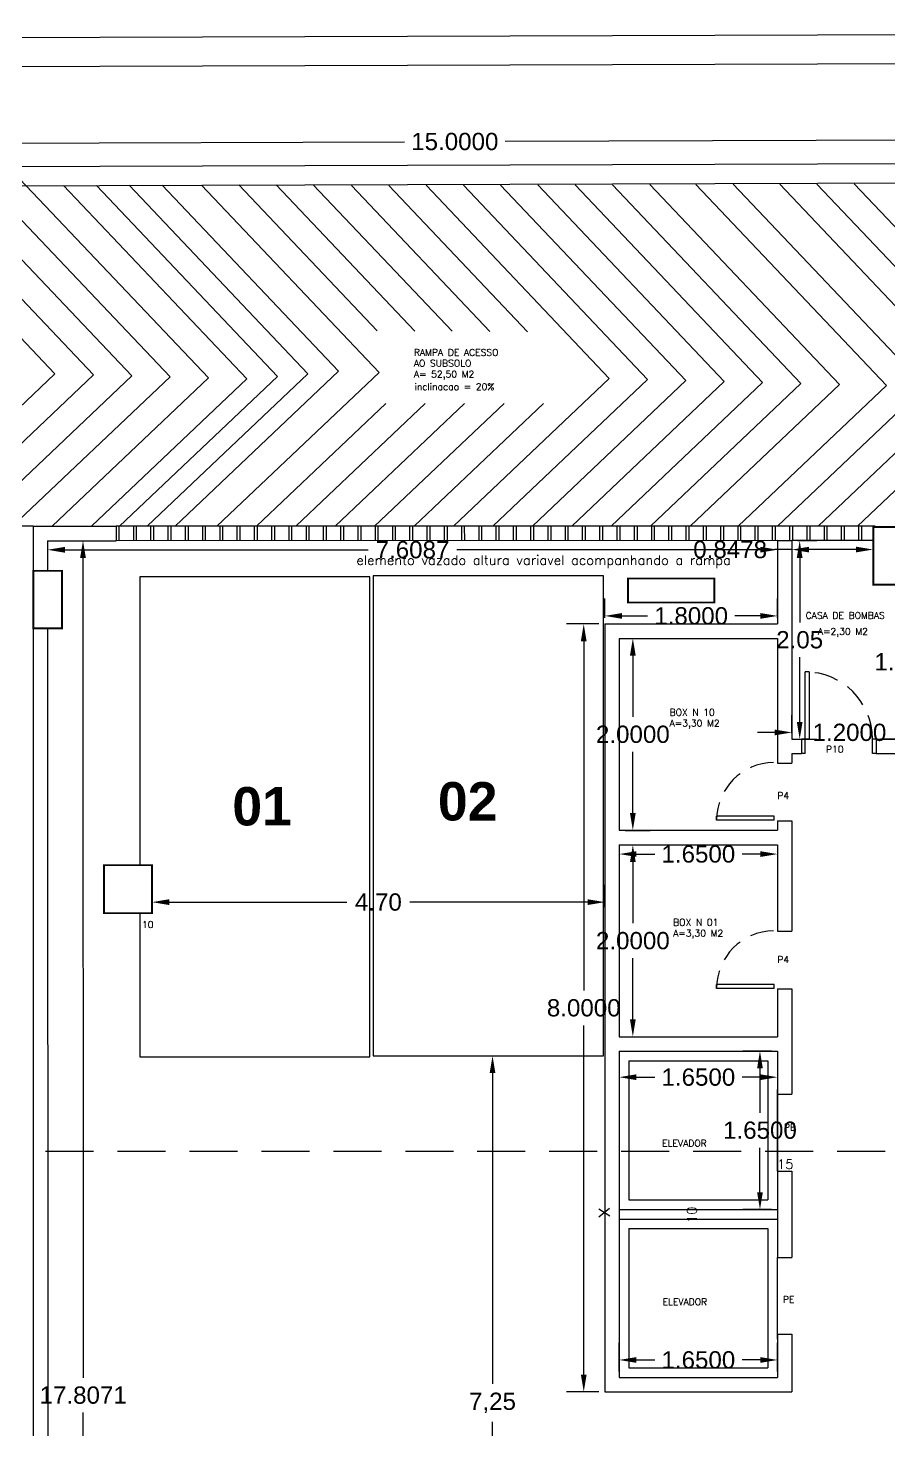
# Model space of a CAD drawing. Header units: millimetres. Extents: x 2200 to 2403, y 2380 to 2511.
# Drawn here: x 2208.87 to 2217.84, y 2435.36 to 2449.96 of the extents above; entities that cross this region are included whole.
import ezdxf

# ---------------------------------------------------------------- set-up
doc = ezdxf.new("R2010")
doc.units = ezdxf.units.MM
doc.linetypes.add('DASHED', pattern=[0.75, 0.5, -0.25])
doc.linetypes.add('HIDDEN', pattern=[0.375, 0.25, -0.125])
doc.styles.add('ROMAND', font='romand', dxfattribs={"height": 0.1})
doc.styles.add('ROMANS', font='ROMANS.shx', dxfattribs={"height": 0.07})
doc.styles.add('SANSSERIFBOLD', font='sasb____.pfb', dxfattribs={"height": 0.4})
doc.styles.get("Standard").update_dxf_attribs({"font": 'arial.ttf'})
doc.dimstyles.get("Standard").update_dxf_attribs({"dimtxt": 0.18, "dimasz": 0.18, "dimexe": 0.18, "dimexo": 0.0625, "dimgap": 0.09, "dimtad": 0, "dimtih": 1, "dimtoh": 1, "dimdec": 4, "dimzin": 0, "dimdsep": 46, "dimtxsty": 'Standard', "dimcen": 0.09, "dimadec": 0, "dimazin": 0, "dimtfac": 1, "dimtdec": 4, "dimtofl": 0, "dimtmove": 0, "dimatfit": 3, "dimfxl": 1, "dimtolj": 1, "dimtzin": 0, "dimarcsym": 0})

# ---------------------------------------------------------------- blocks, each defined once
blk = doc.blocks.new('*D35')
at = {"color": 0, "lineweight": -2, "transparency": 16777216}
for p, q in [((2216.833, 2444.562), (2216.833, 2444.35)), ((2217.681, 2444.562), (2217.681, 2444.351)), ((2216.833, 2444.53), (2216.653, 2444.53)), ((2217.501, 2444.531), (2217.013, 2444.53))]:
    blk.add_line(p, q, dxfattribs=at)
at = {"color": 0, "transparency": 16777216}
for points in [[(2217.013, 2444.56), (2217.013, 2444.5), (2216.833, 2444.53)], [(2217.501, 2444.561), (2217.501, 2444.501), (2217.681, 2444.531)]]:
    blk.add_solid(points, dxfattribs=at)
at = {"layer": 'DEFPOINTS', "color": 0, "transparency": 16777216}
for p in [(2216.833, 2444.624), (2217.681, 2444.624), (2216.833, 2444.53)]:
    blk.add_point(p, dxfattribs=at)
at = {"color": 0, "transparency": 16777216, "insert": (2216.189, 2444.53), "char_height": 0.18, "attachment_point": 5}
blk.add_mtext('\\A1;0.8478', dxfattribs=at)
blk = doc.blocks.new('*D36')
at = {"color": 0, "lineweight": -2, "transparency": 16777216}
for p, q in [((2216.895, 2444.624), (2217.094, 2444.624)), ((2216.914, 2444.444), (2216.914, 2443.772)), ((2216.914, 2442.735), (2216.914, 2443.408)), ((2216.895, 2442.555), (2217.094, 2442.555))]:
    blk.add_line(p, q, dxfattribs=at)
at = {"color": 0, "transparency": 16777216}
for points in [[(2216.884, 2444.444), (2216.944, 2444.444), (2216.914, 2444.624)], [(2216.884, 2442.735), (2216.944, 2442.735), (2216.914, 2442.555)]]:
    blk.add_solid(points, dxfattribs=at)
at = {"layer": 'DEFPOINTS', "color": 0, "transparency": 16777216}
for p in [(2216.833, 2444.624), (2216.914, 2444.624), (2216.833, 2442.555)]:
    blk.add_point(p, dxfattribs=at)
at = {"color": 0, "transparency": 16777216, "insert": (2216.914, 2443.59), "char_height": 0.18, "attachment_point": 5}
blk.add_mtext('\\A1;2.05', dxfattribs=at)
blk = doc.blocks.new('*D37')
at = {"color": 0, "lineweight": -2, "transparency": 16777216}
for p, q in [((2216.833, 2442.618), (2216.833, 2442.805)), ((2218.033, 2442.618), (2218.033, 2442.805)), ((2216.653, 2442.625), (2216.473, 2442.625)), ((2218.213, 2442.625), (2218.393, 2442.625))]:
    blk.add_line(p, q, dxfattribs=at)
at = {"color": 0, "transparency": 16777216}
for points in [[(2216.653, 2442.655), (2216.653, 2442.595), (2216.833, 2442.625)], [(2218.213, 2442.655), (2218.213, 2442.595), (2218.033, 2442.625)]]:
    blk.add_solid(points, dxfattribs=at)
at = {"layer": 'DEFPOINTS', "color": 0, "transparency": 16777216}
for p in [(2216.833, 2442.555), (2218.033, 2442.625), (2218.033, 2442.555)]:
    blk.add_point(p, dxfattribs=at)
at = {"color": 0, "transparency": 16777216, "insert": (2217.433, 2442.625), "char_height": 0.18, "attachment_point": 5}
blk.add_mtext('\\A1;1.2000', dxfattribs=at)
blk = doc.blocks.new('*D38')
at = {"color": 0, "lineweight": -2, "transparency": 16777216}
for p, q in [((2217.97, 2444.166), (2217.757, 2444.166)), ((2217.937, 2443.986), (2217.937, 2443.542)), ((2217.937, 2442.735), (2217.937, 2443.179)), ((2217.97, 2442.555), (2217.757, 2442.555))]:
    blk.add_line(p, q, dxfattribs=at)
at = {"color": 0, "transparency": 16777216}
for points in [[(2217.907, 2443.986), (2217.967, 2443.986), (2217.937, 2444.166)], [(2217.907, 2442.735), (2217.967, 2442.735), (2217.937, 2442.555)]]:
    blk.add_solid(points, dxfattribs=at)
at = {"layer": 'DEFPOINTS', "color": 0, "transparency": 16777216}
for p in [(2217.937, 2444.166), (2218.033, 2444.166), (2218.033, 2442.555)]:
    blk.add_point(p, dxfattribs=at)
at = {"color": 0, "transparency": 16777216, "insert": (2217.937, 2443.36), "char_height": 0.18, "attachment_point": 5}
blk.add_mtext('\\A1;1.60', dxfattribs=at)
blk = doc.blocks.new('P70E')
at = {"color": 1}
for p, q in [((0, 0.78), (0, 0.74)), ((0.15, 0.74), (0, 0.74)), ((0.15, 0.78), (0.15, 0.74)), ((-0.7, 0.08), (0, 0.08)), ((-0.7, 0.08), (-0.7, 0.04)), ((0, 0.04), (-0.7, 0.04)), ((0, 0.08), (0, 0.04)), ((0.15, 0.04), (0, 0.04)), ((0, 0.04), (0, 0)), ((0.15, 0.04), (0.15, 0))]:
    blk.add_line(p, q, dxfattribs=at)
at = {"color": 1, "linetype": 'HIDDEN'}
blk.add_arc((0, 0.04), 0.7, 90, 180, dxfattribs=at)
blk = doc.blocks.new('*D46')
at = {"color": 0, "lineweight": -2, "transparency": 16777216}
for p, q in [((2209.137, 2444.623), (2209.623, 2444.623)), ((2209.443, 2444.443), (2209.445, 2435.902)), ((2209.446, 2426.996), (2209.445, 2435.538)), ((2209.139, 2426.816), (2209.626, 2426.816))]:
    blk.add_line(p, q, dxfattribs=at)
at = {"color": 0, "transparency": 16777216}
for points in [[(2209.473, 2444.443), (2209.413, 2444.443), (2209.443, 2444.623)], [(2209.476, 2426.996), (2209.416, 2426.996), (2209.446, 2426.816)]]:
    blk.add_solid(points, dxfattribs=at)
at = {"layer": 'DEFPOINTS', "color": 0, "transparency": 16777216}
for p in [(2209.074, 2444.623), (2209.443, 2444.623), (2209.076, 2426.816)]:
    blk.add_point(p, dxfattribs=at)
at = {"color": 0, "transparency": 16777216, "insert": (2209.445, 2435.72), "char_height": 0.18, "attachment_point": 5}
blk.add_mtext('\\A1;17.8071', dxfattribs=at)
blk = doc.blocks.new('*D47')
at = {"color": 0, "lineweight": -2, "transparency": 16777216}
for p, q in [((2214.82, 2443.755), (2214.483, 2443.755)), ((2214.663, 2443.575), (2214.663, 2439.937)), ((2214.663, 2435.935), (2214.663, 2439.573)), ((2214.82, 2435.755), (2214.483, 2435.755))]:
    blk.add_line(p, q, dxfattribs=at)
at = {"color": 0, "transparency": 16777216}
for points in [[(2214.633, 2443.575), (2214.693, 2443.575), (2214.663, 2443.755)], [(2214.633, 2435.935), (2214.693, 2435.935), (2214.663, 2435.755)]]:
    blk.add_solid(points, dxfattribs=at)
at = {"layer": 'DEFPOINTS', "color": 0, "transparency": 16777216}
for p in [(2214.883, 2443.755), (2214.663, 2435.755), (2214.883, 2435.755)]:
    blk.add_point(p, dxfattribs=at)
at = {"color": 0, "transparency": 16777216, "insert": (2214.663, 2439.755), "char_height": 0.18, "attachment_point": 5}
blk.add_mtext('\\A1;8.0000', dxfattribs=at)
blk = doc.blocks.new('*D48')
at = {"color": 0, "lineweight": -2, "transparency": 16777216}
for p, q in [((2214.883, 2443.818), (2214.883, 2444.019)), ((2216.683, 2443.818), (2216.683, 2444.019)), ((2215.063, 2443.839), (2215.328, 2443.839)), ((2216.503, 2443.839), (2216.238, 2443.839))]:
    blk.add_line(p, q, dxfattribs=at)
at = {"color": 0, "transparency": 16777216}
for points in [[(2215.063, 2443.869), (2215.063, 2443.809), (2214.883, 2443.839)], [(2216.503, 2443.869), (2216.503, 2443.809), (2216.683, 2443.839)]]:
    blk.add_solid(points, dxfattribs=at)
at = {"layer": 'DEFPOINTS', "color": 0, "transparency": 16777216}
for p in [(2216.683, 2443.839), (2214.883, 2443.755), (2216.683, 2443.755)]:
    blk.add_point(p, dxfattribs=at)
at = {"color": 0, "transparency": 16777216, "insert": (2215.783, 2443.839), "char_height": 0.18, "attachment_point": 5}
blk.add_mtext('\\A1;1.8000', dxfattribs=at)
blk = doc.blocks.new('*D49')
at = {"color": 0, "lineweight": -2, "transparency": 16777216}
for p, q in [((2209.074, 2444.561), (2209.074, 2444.348)), ((2216.683, 2444.562), (2216.683, 2444.349)), ((2209.254, 2444.528), (2212.416, 2444.528)), ((2216.503, 2444.529), (2213.341, 2444.528))]:
    blk.add_line(p, q, dxfattribs=at)
at = {"color": 0, "transparency": 16777216}
for points in [[(2209.254, 2444.558), (2209.254, 2444.498), (2209.074, 2444.528)], [(2216.503, 2444.559), (2216.503, 2444.499), (2216.683, 2444.529)]]:
    blk.add_solid(points, dxfattribs=at)
at = {"layer": 'DEFPOINTS', "color": 0, "transparency": 16777216}
for p in [(2209.074, 2444.623), (2216.683, 2444.624), (2216.683, 2444.529)]:
    blk.add_point(p, dxfattribs=at)
at = {"color": 0, "transparency": 16777216, "insert": (2212.878, 2444.528), "char_height": 0.18, "attachment_point": 5}
blk.add_mtext('\\A1;7.6087', dxfattribs=at)
blk = doc.blocks.new('*D50')
at = {"color": 0, "lineweight": -2, "transparency": 16777216}
for p, q in [((2205.819, 2448.574), (2205.818, 2448.937)), ((2220.819, 2448.624), (2220.818, 2448.986)), ((2205.999, 2448.757), (2212.794, 2448.78)), ((2220.639, 2448.806), (2213.843, 2448.783))]:
    blk.add_line(p, q, dxfattribs=at)
at = {"color": 0, "transparency": 16777216}
for points in [[(2205.999, 2448.787), (2205.999, 2448.727), (2205.819, 2448.757)], [(2220.638, 2448.836), (2220.639, 2448.776), (2220.819, 2448.806)]]:
    blk.add_solid(points, dxfattribs=at)
at = {"layer": 'DEFPOINTS', "color": 0, "transparency": 16777216}
for p in [(2220.819, 2448.806), (2205.819, 2448.512), (2220.819, 2448.562)]:
    blk.add_point(p, dxfattribs=at)
at = {"color": 0, "transparency": 16777216, "insert": (2213.319, 2448.781), "char_height": 0.18, "attachment_point": 5}
blk.add_mtext('\\A1;15.0000', dxfattribs=at)
blk = doc.blocks.new('*D51')
at = {"color": 0, "lineweight": -2, "transparency": 16777216}
for p, q in [((2215.033, 2441.393), (2215.033, 2441.178)), ((2215.213, 2441.358), (2215.403, 2441.358)), ((2216.503, 2441.358), (2216.313, 2441.358)), ((2216.683, 2441.393), (2216.683, 2441.178))]:
    blk.add_line(p, q, dxfattribs=at)
at = {"color": 0, "transparency": 16777216}
for points in [[(2215.213, 2441.388), (2215.213, 2441.328), (2215.033, 2441.358)], [(2216.503, 2441.388), (2216.503, 2441.328), (2216.683, 2441.358)]]:
    blk.add_solid(points, dxfattribs=at)
at = {"layer": 'DEFPOINTS', "color": 0, "transparency": 16777216}
for p in [(2215.033, 2441.455), (2216.683, 2441.455), (2216.683, 2441.358)]:
    blk.add_point(p, dxfattribs=at)
at = {"color": 0, "transparency": 16777216, "insert": (2215.858, 2441.358), "char_height": 0.18, "attachment_point": 5}
blk.add_mtext('\\A1;1.6500', dxfattribs=at)
blk = doc.blocks.new('*D52')
at = {"color": 0, "lineweight": -2, "transparency": 16777216}
for p, q in [((2215.095, 2443.605), (2215.355, 2443.605)), ((2215.175, 2443.425), (2215.175, 2442.787)), ((2215.175, 2441.785), (2215.175, 2442.423)), ((2215.095, 2441.605), (2215.355, 2441.605))]:
    blk.add_line(p, q, dxfattribs=at)
at = {"color": 0, "transparency": 16777216}
for points in [[(2215.145, 2443.425), (2215.205, 2443.425), (2215.175, 2443.605)], [(2215.145, 2441.785), (2215.205, 2441.785), (2215.175, 2441.605)]]:
    blk.add_solid(points, dxfattribs=at)
at = {"layer": 'DEFPOINTS', "color": 0, "transparency": 16777216}
for p in [(2215.033, 2443.605), (2215.175, 2443.605), (2215.033, 2441.605)]:
    blk.add_point(p, dxfattribs=at)
at = {"color": 0, "transparency": 16777216, "insert": (2215.175, 2442.605), "char_height": 0.18, "attachment_point": 5}
blk.add_mtext('\\A1;2.0000', dxfattribs=at)
blk = doc.blocks.new('*D53')
at = {"color": 0, "lineweight": -2, "transparency": 16777216}
for p, q in [((2215.095, 2441.455), (2215.355, 2441.455)), ((2215.175, 2441.275), (2215.175, 2440.637)), ((2215.175, 2439.635), (2215.175, 2440.273)), ((2215.095, 2439.455), (2215.355, 2439.455))]:
    blk.add_line(p, q, dxfattribs=at)
at = {"color": 0, "transparency": 16777216}
for points in [[(2215.145, 2441.275), (2215.205, 2441.275), (2215.175, 2441.455)], [(2215.145, 2439.635), (2215.205, 2439.635), (2215.175, 2439.455)]]:
    blk.add_solid(points, dxfattribs=at)
at = {"layer": 'DEFPOINTS', "color": 0, "transparency": 16777216}
for p in [(2215.033, 2441.455), (2215.033, 2439.455), (2215.175, 2439.455)]:
    blk.add_point(p, dxfattribs=at)
at = {"color": 0, "transparency": 16777216, "insert": (2215.175, 2440.455), "char_height": 0.18, "attachment_point": 5}
blk.add_mtext('\\A1;2.0000', dxfattribs=at)
blk = doc.blocks.new('*D71')
at = {"color": 0, "lineweight": -2, "transparency": 16777216}
for p, q in [((2215.033, 2435.968), (2215.033, 2436.267)), ((2216.683, 2435.968), (2216.683, 2436.267)), ((2215.213, 2436.087), (2215.403, 2436.087)), ((2216.503, 2436.087), (2216.313, 2436.087))]:
    blk.add_line(p, q, dxfattribs=at)
at = {"color": 0, "transparency": 16777216}
for points in [[(2215.213, 2436.117), (2215.213, 2436.057), (2215.033, 2436.087)], [(2216.503, 2436.117), (2216.503, 2436.057), (2216.683, 2436.087)]]:
    blk.add_solid(points, dxfattribs=at)
at = {"layer": 'DEFPOINTS', "color": 0, "transparency": 16777216}
for p in [(2215.033, 2436.087), (2215.033, 2435.905), (2216.683, 2435.905)]:
    blk.add_point(p, dxfattribs=at)
at = {"color": 0, "transparency": 16777216, "insert": (2215.858, 2436.087), "char_height": 0.18, "attachment_point": 5}
blk.add_mtext('\\A1;1.6500', dxfattribs=at)
blk = doc.blocks.new('*D72')
at = {"color": 0, "lineweight": -2, "transparency": 16777216}
for p, q in [((2216.62, 2439.305), (2216.32, 2439.305)), ((2216.5, 2439.125), (2216.5, 2438.662)), ((2216.5, 2437.835), (2216.5, 2438.298)), ((2216.62, 2437.655), (2216.32, 2437.655))]:
    blk.add_line(p, q, dxfattribs=at)
at = {"color": 0, "transparency": 16777216}
for points in [[(2216.47, 2439.125), (2216.53, 2439.125), (2216.5, 2439.305)], [(2216.47, 2437.835), (2216.53, 2437.835), (2216.5, 2437.655)]]:
    blk.add_solid(points, dxfattribs=at)
at = {"layer": 'DEFPOINTS', "color": 0, "transparency": 16777216}
for p in [(2216.5, 2439.305), (2216.683, 2439.305), (2216.683, 2437.655)]:
    blk.add_point(p, dxfattribs=at)
at = {"color": 0, "transparency": 16777216, "insert": (2216.5, 2438.48), "char_height": 0.18, "attachment_point": 5}
blk.add_mtext('\\A1;1.6500', dxfattribs=at)
blk = doc.blocks.new('*D73')
at = {"color": 0, "lineweight": -2, "transparency": 16777216}
for p, q in [((2215.033, 2439.243), (2215.033, 2438.853)), ((2216.683, 2439.243), (2216.683, 2438.853)), ((2215.213, 2439.033), (2215.403, 2439.033)), ((2216.503, 2439.033), (2216.313, 2439.033))]:
    blk.add_line(p, q, dxfattribs=at)
at = {"color": 0, "transparency": 16777216}
for points in [[(2215.213, 2439.063), (2215.213, 2439.003), (2215.033, 2439.033)], [(2216.503, 2439.063), (2216.503, 2439.003), (2216.683, 2439.033)]]:
    blk.add_solid(points, dxfattribs=at)
at = {"layer": 'DEFPOINTS', "color": 0, "transparency": 16777216}
for p in [(2215.033, 2439.305), (2216.683, 2439.305), (2216.683, 2439.033)]:
    blk.add_point(p, dxfattribs=at)
at = {"color": 0, "transparency": 16777216, "insert": (2215.858, 2439.033), "char_height": 0.18, "attachment_point": 5}
blk.add_mtext('\\A1;1.6500', dxfattribs=at)
blk = doc.blocks.new('*D74')
at = {"color": 0, "lineweight": -2, "transparency": 16777216}
for p, q in [((2210.162, 2440.805), (2210.162, 2441.037)), ((2214.883, 2440.805), (2214.883, 2441.037)), ((2210.342, 2440.857), (2212.195, 2440.857)), ((2214.703, 2440.857), (2212.849, 2440.857))]:
    blk.add_line(p, q, dxfattribs=at)
at = {"color": 0, "transparency": 16777216}
for points in [[(2210.342, 2440.887), (2210.342, 2440.827), (2210.162, 2440.857)], [(2214.703, 2440.887), (2214.703, 2440.827), (2214.883, 2440.857)]]:
    blk.add_solid(points, dxfattribs=at)
at = {"layer": 'DEFPOINTS', "color": 0, "transparency": 16777216}
for p in [(2214.883, 2440.857), (2210.162, 2440.742), (2214.883, 2440.742)]:
    blk.add_point(p, dxfattribs=at)
at = {"color": 0, "transparency": 16777216, "insert": (2212.522, 2440.857), "char_height": 0.18, "attachment_point": 5}
blk.add_mtext('\\A1;4.70', dxfattribs=at)
blk = doc.blocks.new('*D75')
at = {"color": 0, "lineweight": -2, "transparency": 16777216}
for p, q in [((2213.468, 2439.256), (2213.892, 2439.256)), ((2213.712, 2439.076), (2213.712, 2435.839)), ((2213.712, 2432.205), (2213.712, 2435.442)), ((2213.468, 2432.025), (2213.892, 2432.025))]:
    blk.add_line(p, q, dxfattribs=at)
at = {"color": 0, "transparency": 16777216}
for points in [[(2213.682, 2439.076), (2213.742, 2439.076), (2213.712, 2439.256)], [(2213.682, 2432.205), (2213.742, 2432.205), (2213.712, 2432.025)]]:
    blk.add_solid(points, dxfattribs=at)
at = {"layer": 'DEFPOINTS', "color": 0, "transparency": 16777216}
for p in [(2213.406, 2439.256), (2213.712, 2439.256), (2213.406, 2432.025)]:
    blk.add_point(p, dxfattribs=at)
at = {"color": 0, "transparency": 16777216, "insert": (2213.712, 2435.64), "char_height": 0.18, "attachment_point": 5}
blk.add_mtext('\\A1;7,25', dxfattribs=at)

msp = doc.modelspace()

# ---------------------------------------------------------------- linework, layer by layer
at = {"color": 1}
for p, q in [((2200.7777, 2449.83824), (2238.81728, 2449.96424)), ((2208.92404, 2444.77307), (2205.83182, 2444.77267)), ((2212.46872, 2444.25597), (2212.46872, 2439.25597)), ((2214.86872, 2444.25597), (2212.46872, 2444.25597)), ((2214.86872, 2439.25597), (2214.86872, 2444.25597)), ((2212.43469, 2444.2462), (2210.03469, 2444.2462)), ((2210.03469, 2444.2462), (2210.03469, 2441.24226)), ((2212.43469, 2439.2462), (2212.43469, 2444.2462)), ((2216.64822, 2441.7512), (2216.04822, 2441.7512)), ((2216.04822, 2441.7112), (2216.04822, 2441.7512)), ((2216.64822, 2441.7112), (2216.04822, 2441.7112)), ((2216.64822, 2441.7112), (2216.64822, 2441.7512)), ((2210.03469, 2440.74226), (2210.03469, 2439.2462)), ((2216.64822, 2439.99859), (2216.04822, 2439.99859)), ((2216.04822, 2439.95859), (2216.04822, 2439.99859)), ((2216.64822, 2439.95859), (2216.04822, 2439.95859)), ((2216.64822, 2439.95859), (2216.64822, 2439.99859)), ((2210.03469, 2439.2462), (2212.43469, 2439.2462)), ((2212.46872, 2439.25597), (2214.86872, 2439.25597)), ((2214.93018, 2437.66452), (2214.82038, 2437.57613)), ((2214.82038, 2437.66147), (2214.93628, 2437.58832))]:
    msp.add_line(p, q, dxfattribs=at)
for p, q in [((2201.3777, 2449.54022), (2238.52021, 2449.66325)), ((2208.92404, 2444.77307), (2208.92573, 2431.50174)), ((2209.07406, 2444.62309), (2209.0741, 2444.309)), ((2216.6828, 2444.62406), (2216.8328, 2444.62407)), ((2216.6828, 2444.62406), (2216.6828, 2443.75537)), ((2216.8328, 2444.62407), (2216.8328, 2442.55537)), ((2209.07417, 2443.709), (2209.07573, 2431.50174)), ((2214.8828, 2443.75537), (2216.6828, 2443.75537)), ((2214.8828, 2443.75537), (2214.8828, 2435.75537)), ((2215.0328, 2443.60537), (2215.0328, 2441.60537)), ((2215.0328, 2443.60537), (2216.6828, 2443.60537)), ((2216.6828, 2443.60537), (2216.6828, 2442.30537)), ((2216.8328, 2442.55537), (2216.9328, 2442.55537)), ((2216.9328, 2442.55537), (2216.9328, 2442.40537)), ((2217.7128, 2442.55537), (2218.0328, 2442.55537)), ((2217.7128, 2442.55537), (2217.7128, 2442.40537)), ((2216.8328, 2442.40537), (2216.8328, 2442.30537)), ((2216.8328, 2442.40537), (2216.9328, 2442.40537)), ((2217.7128, 2442.40537), (2218.0328, 2442.40537)), ((2216.6828, 2442.30537), (2216.8328, 2442.30537)), ((2216.6828, 2441.70537), (2216.6828, 2441.60537)), ((2216.6828, 2441.70537), (2216.8328, 2441.70537)), ((2216.8328, 2441.70537), (2216.8328, 2440.55537)), ((2215.0328, 2441.60537), (2216.6828, 2441.60537)), ((2215.0328, 2441.45537), (2215.0328, 2439.45537)), ((2215.0328, 2441.45537), (2216.6828, 2441.45537)), ((2216.6828, 2441.45537), (2216.6828, 2440.55537)), ((2216.6828, 2440.55537), (2216.8328, 2440.55537)), ((2216.6828, 2439.95537), (2216.8328, 2439.95537)), ((2216.6828, 2439.95537), (2216.6828, 2439.45537)), ((2216.8328, 2439.95537), (2216.8328, 2438.85537)), ((2215.0328, 2439.45537), (2216.6828, 2439.45537)), ((2215.0328, 2439.30537), (2216.6828, 2439.30537)), ((2215.0328, 2439.30537), (2215.0328, 2435.90537)), ((2216.6828, 2439.30537), (2216.6828, 2437.15537)), ((2216.6828, 2438.85537), (2216.8328, 2438.85537)), ((2216.6828, 2438.05537), (2216.8328, 2438.05537)), ((2216.8328, 2438.05537), (2216.8328, 2437.40537)), ((2216.8328, 2437.80537), (2216.8328, 2437.15537)), ((2216.6828, 2437.15537), (2216.8328, 2437.15537)), ((2216.6828, 2436.35537), (2216.8328, 2436.35537)), ((2216.6828, 2436.35537), (2216.6828, 2435.90537)), ((2216.8328, 2436.35537), (2216.8328, 2435.75537)), ((2215.0328, 2435.90537), (2216.6828, 2435.90537)), ((2214.8828, 2435.75537), (2216.8328, 2435.75537))]:
    msp.add_line(p, q)
at = {"color": 2}
for p, q in [((2205.81943, 2448.51194), (2220.76935, 2448.56146)), ((2205.8201, 2448.31194), (2220.77001, 2448.36146)), ((2215.1328, 2439.20537), (2216.5828, 2439.20537)), ((2215.1328, 2439.20537), (2215.1328, 2437.75537)), ((2216.5828, 2439.20537), (2216.5828, 2437.75537)), ((2215.1328, 2437.75537), (2216.5828, 2437.75537)), ((2215.1328, 2437.45537), (2216.5828, 2437.45537)), ((2215.1328, 2437.45537), (2215.1328, 2436.00537)), ((2216.5828, 2437.45537), (2216.5828, 2436.00537)), ((2215.1328, 2436.00537), (2216.5828, 2436.00537))]:
    msp.add_line(p, q, dxfattribs=at)
at = {"color": 4}
for p, q in [((2207.23069, 2448.38529), (2209.151, 2446.36108)), ((2207.61934, 2448.38658), (2209.55086, 2446.35055)), ((2208.00798, 2448.38787), (2209.95072, 2446.34001)), ((2208.39663, 2448.38916), (2210.35058, 2446.32948)), ((2208.78528, 2448.39044), (2210.75044, 2446.31895)), ((2209.23888, 2448.32327), (2211.1503, 2446.30842)), ((2209.5824, 2448.3244), (2211.46932, 2446.33538)), ((2209.92592, 2448.32554), (2211.78834, 2446.36234)), ((2210.26943, 2448.32668), (2212.10736, 2446.38931)), ((2210.6778, 2448.32803), (2212.52926, 2446.37639)), ((2211.06645, 2448.32932), (2212.50913, 2446.80857)), ((2211.45509, 2448.33061), (2212.90101, 2446.80646)), ((2211.84374, 2448.33189), (2213.29288, 2446.80434)), ((2212.24204, 2448.32301), (2213.68476, 2446.80222)), ((2212.63068, 2448.3243), (2214.07664, 2446.80011)), ((2213.01933, 2448.32559), (2214.92843, 2446.31319)), ((2213.40798, 2448.32687), (2215.32829, 2446.30266)), ((2213.79663, 2448.32816), (2215.72815, 2446.29213)), ((2214.18527, 2448.32945), (2216.12801, 2446.28159)), ((2214.57392, 2448.33074), (2216.52787, 2446.27106)), ((2214.96257, 2448.33202), (2216.92773, 2446.26053)), ((2215.35122, 2448.33331), (2217.32759, 2446.24999)), ((2215.83214, 2448.3349), (2217.81836, 2446.24122)), ((2216.22079, 2448.33619), (2218.21822, 2446.23069)), ((2216.7057, 2448.3378), (2218.67451, 2446.26245)), ((2217.09434, 2448.33908), (2219.07438, 2446.25192)), ((2217.48299, 2448.34037), (2219.47424, 2446.24138)), ((2207.47686, 2444.77288), (2209.151, 2446.36108)), ((2207.88788, 2444.77293), (2209.55086, 2446.35055)), ((2208.2989, 2444.77299), (2209.95072, 2446.34001)), ((2208.70992, 2444.77304), (2210.35058, 2446.32948)), ((2209.12094, 2444.77309), (2210.75044, 2446.31895)), ((2209.53196, 2444.77314), (2211.1503, 2446.30842)), ((2209.82259, 2444.77318), (2211.46932, 2446.33538)), ((2210.11323, 2444.77322), (2211.78834, 2446.36234)), ((2210.40386, 2444.77326), (2212.10736, 2446.38931)), ((2210.83944, 2444.77331), (2212.52926, 2446.37639)), ((2213.30555, 2444.77362), (2214.92843, 2446.31319)), ((2213.71657, 2444.77368), (2215.32829, 2446.30266)), ((2214.12759, 2444.77373), (2215.72815, 2446.29213)), ((2214.53861, 2444.77378), (2216.12801, 2446.28159)), ((2214.94963, 2444.77383), (2216.52787, 2446.27106)), ((2215.36065, 2444.77389), (2216.92773, 2446.26053)), ((2215.77167, 2444.77394), (2217.32759, 2446.24999)), ((2216.27175, 2444.774), (2217.81836, 2446.24122)), ((2216.68277, 2444.77406), (2218.21822, 2446.23069)), ((2217.10564, 2444.77411), (2218.67451, 2446.26245)), ((2217.51666, 2444.77416), (2219.07438, 2446.25192)), ((2211.25046, 2444.77336), (2212.59932, 2446.05299)), ((2211.66148, 2444.77342), (2213.01029, 2446.05299)), ((2212.0725, 2444.77347), (2213.42125, 2446.05299)), ((2212.48351, 2444.77352), (2213.83222, 2446.05299)), ((2212.89453, 2444.77357), (2214.24318, 2446.05299)), ((2208.92404, 2444.77307), (2209.78831, 2444.77318)), ((2217.70187, 2444.77419), (2209.78831, 2444.77318)), ((2209.78831, 2444.77318), (2209.78833, 2444.62318)), ((2209.81831, 2444.77318), (2209.81833, 2444.62318)), ((2209.96831, 2444.77318), (2209.96833, 2444.62318)), ((2209.99831, 2444.77318), (2209.99833, 2444.62318)), ((2210.14831, 2444.77318), (2210.14833, 2444.62318)), ((2210.17831, 2444.77318), (2210.17833, 2444.62318)), ((2210.32831, 2444.77318), (2210.32833, 2444.62318)), ((2210.35831, 2444.77318), (2210.35833, 2444.62318)), ((2210.50831, 2444.77318), (2210.50833, 2444.62318)), ((2210.53831, 2444.77318), (2210.53833, 2444.62318)), ((2210.68831, 2444.77318), (2210.68833, 2444.62318)), ((2210.71831, 2444.77318), (2210.71833, 2444.62318)), ((2210.86831, 2444.77318), (2210.86833, 2444.62318)), ((2210.89831, 2444.77318), (2210.89833, 2444.62318)), ((2211.04831, 2444.77318), (2211.04833, 2444.62318)), ((2211.07831, 2444.77318), (2211.07833, 2444.62318)), ((2211.22831, 2444.77318), (2211.22833, 2444.62318)), ((2211.25831, 2444.77318), (2211.25833, 2444.62318)), ((2211.40831, 2444.77318), (2211.40833, 2444.62318)), ((2211.43831, 2444.77318), (2211.43833, 2444.62318)), ((2211.58831, 2444.77318), (2211.58833, 2444.62318)), ((2211.61831, 2444.77318), (2211.61833, 2444.62318)), ((2211.76831, 2444.77318), (2211.76833, 2444.62318)), ((2211.79831, 2444.77318), (2211.79833, 2444.62318)), ((2211.94831, 2444.77318), (2211.94833, 2444.62318)), ((2211.97831, 2444.77318), (2211.97833, 2444.62318)), ((2212.12831, 2444.77318), (2212.12833, 2444.62318)), ((2212.15831, 2444.77318), (2212.15833, 2444.62318)), ((2212.30831, 2444.77318), (2212.30833, 2444.62318)), ((2212.33831, 2444.77318), (2212.33833, 2444.62318)), ((2212.48831, 2444.77318), (2212.48833, 2444.62318)), ((2212.51831, 2444.77318), (2212.51833, 2444.62318)), ((2212.66831, 2444.77318), (2212.66833, 2444.62318)), ((2212.69831, 2444.77318), (2212.69833, 2444.62318)), ((2212.84831, 2444.77318), (2212.84833, 2444.62318)), ((2212.87831, 2444.77318), (2212.87833, 2444.62318)), ((2213.02831, 2444.77318), (2213.02833, 2444.62318)), ((2213.05831, 2444.77318), (2213.05833, 2444.62318)), ((2213.20831, 2444.77318), (2213.20833, 2444.62318)), ((2213.23831, 2444.77318), (2213.23833, 2444.62318)), ((2213.38831, 2444.77318), (2213.38833, 2444.62318)), ((2213.41831, 2444.77318), (2213.41833, 2444.62318)), ((2213.56831, 2444.77318), (2213.56833, 2444.62318)), ((2213.59831, 2444.77318), (2213.59833, 2444.62318)), ((2213.74831, 2444.77318), (2213.74833, 2444.62318)), ((2213.77831, 2444.77318), (2213.77833, 2444.62318)), ((2213.92831, 2444.77318), (2213.92833, 2444.62318)), ((2213.95831, 2444.77318), (2213.95833, 2444.62318)), ((2214.10831, 2444.77318), (2214.10833, 2444.62318)), ((2214.13831, 2444.77318), (2214.13833, 2444.62318)), ((2214.28831, 2444.77318), (2214.28833, 2444.62318)), ((2214.31831, 2444.77318), (2214.31833, 2444.62318)), ((2214.46831, 2444.77318), (2214.46833, 2444.62318)), ((2214.49831, 2444.77318), (2214.49833, 2444.62318)), ((2214.64831, 2444.77318), (2214.64833, 2444.62318)), ((2214.67831, 2444.77318), (2214.67833, 2444.62318)), ((2214.82831, 2444.77318), (2214.82833, 2444.62318)), ((2214.85831, 2444.77318), (2214.85833, 2444.62318)), ((2215.00831, 2444.77318), (2215.00833, 2444.62318)), ((2215.03831, 2444.77318), (2215.03833, 2444.62318)), ((2215.18831, 2444.77318), (2215.18833, 2444.62318)), ((2215.21831, 2444.77318), (2215.21833, 2444.62318)), ((2215.36831, 2444.77318), (2215.36833, 2444.62318)), ((2215.39831, 2444.77318), (2215.39833, 2444.62318)), ((2215.54831, 2444.77318), (2215.54833, 2444.62318)), ((2215.57831, 2444.77318), (2215.57833, 2444.62318)), ((2215.72831, 2444.77318), (2215.72833, 2444.62318)), ((2215.75831, 2444.77318), (2215.75833, 2444.62318)), ((2215.90831, 2444.77318), (2215.90833, 2444.62318)), ((2215.93831, 2444.77318), (2215.93833, 2444.62318)), ((2216.08831, 2444.77318), (2216.08833, 2444.62318)), ((2216.11831, 2444.77318), (2216.11833, 2444.62318)), ((2216.26831, 2444.77318), (2216.26833, 2444.62318)), ((2216.29831, 2444.77318), (2216.29833, 2444.62318)), ((2216.44831, 2444.77318), (2216.44833, 2444.62318)), ((2216.47831, 2444.77318), (2216.47833, 2444.62318)), ((2216.62831, 2444.77318), (2216.62833, 2444.62318)), ((2216.65831, 2444.77318), (2216.65833, 2444.62318)), ((2216.80831, 2444.77318), (2216.80833, 2444.62318)), ((2216.83831, 2444.77318), (2216.83833, 2444.62318)), ((2216.98831, 2444.77318), (2216.98833, 2444.62318)), ((2217.01831, 2444.77318), (2217.01833, 2444.62318)), ((2217.16831, 2444.77318), (2217.16833, 2444.62318)), ((2217.19831, 2444.77318), (2217.19833, 2444.62318)), ((2217.34831, 2444.77318), (2217.34833, 2444.62318)), ((2217.37831, 2444.77318), (2217.37833, 2444.62318)), ((2217.52831, 2444.77318), (2217.52833, 2444.62318)), ((2217.55831, 2444.77318), (2217.55833, 2444.62318)), ((2216.6828, 2444.62406), (2209.78833, 2444.62318)), ((2217.68062, 2444.62418), (2216.8328, 2444.62407)), ((2216.6828, 2438.05537), (2216.6828, 2438.90537)), ((2216.6828, 2436.30537), (2216.6828, 2437.15537))]:
    msp.add_line(p, q, dxfattribs=at)
at = {"color": 7}
msp.add_line((2209.07406, 2444.62309), (2209.78833, 2444.62318), dxfattribs=at)
at = {"linetype": 'DASHED'}
msp.add_line((2207.55371, 2438.26205), (2237.36673, 2438.26205), dxfattribs=at)
at = {"color": 3}
for p, q in [((2215.0328, 2437.65537), (2216.6828, 2437.65537)), ((2215.0328, 2437.55537), (2216.6828, 2437.55537))]:
    msp.add_line(p, q, dxfattribs=at)
at = {"const_width": 0.02}
for points in [[(2217.68062, 2444.16558), (2217.68062, 2444.76558), (2217.98062, 2444.76558), (2217.98062, 2444.16558)], [(2209.22417, 2444.309), (2209.22417, 2443.709), (2208.92417, 2443.709), (2208.92417, 2444.309)], [(2215.12417, 2443.97938), (2216.02417, 2443.97938), (2216.02417, 2444.22938), (2215.12417, 2444.22938)], [(2210.16156, 2441.24226), (2210.16156, 2440.74226), (2209.66156, 2440.74226), (2209.66156, 2441.24226)]]:
    msp.add_lwpolyline(points, close=True, dxfattribs=at)
at = {"color": 1, "linetype": 'HIDDEN'}
for centre in [(2216.64865, 2441.71081), (2216.64865, 2439.9582)]:
    msp.add_arc(centre, 0.60042, 90.6, 179.962764, dxfattribs=at)

# ---------------------------------------------------------------- block references
at = {"rotation": 270}
msp.add_blockref('P70E', (2216.9328, 2442.55537), dxfattribs=at)

# ---------------------------------------------------------------- texts
at = {"color": 1}
for s, height, style, p in [('RAMPA DE ACESSO', 0.07, 'ROMAND', (2212.89218, 2446.54972)), ('AO SUBSOLO', 0.07, 'ROMAND', (2212.89218, 2446.43639)), ('A= 52,50 M2', 0.07, 'ROMAND', (2212.89218, 2446.32305)), ('inclinacao = 20%', 0.07, 'ROMAND', (2212.89933, 2446.19216)), ('elemento vazado altura variavel acompanhando a rampa', 0.1, 'ROMAND', (2212.29345, 2444.37009)), ('CASA DE BOMBAS', 0.07, 'ROMAND', (2216.97639, 2443.80906)), ('A=2,30 M2', 0.07, 'ROMAND', (2217.1035, 2443.64224)), ('BOX N 10', 0.07, 'ROMAND', (2215.55767, 2442.79981)), ('A=3,30 M2', 0.07, 'ROMAND', (2215.55767, 2442.68648)), ('P10', 0.07, 'ROMANS', (2217.18866, 2442.41461)), ('01', 0.4, 'SANSSERIFBOLD', (2210.99953, 2441.65599)), ('02', 0.4, 'SANSSERIFBOLD', (2213.14264, 2441.70761)), ('P4', 0.07, 'ROMANS', (2216.68181, 2441.93165)), ('10', 0.07, 'ROMANS', (2210.05804, 2440.58814)), ('BOX N 01', 0.07, 'ROMAND', (2215.59496, 2440.61158)), ('A=3,30 M2', 0.07, 'ROMAND', (2215.59496, 2440.49824)), ('P4', 0.07, 'ROMANS', (2216.68181, 2440.22316)), ('PE', 0.07, 'ROMAND', (2216.75046, 2438.47696)), ('ELEVADOR', 0.07, 'ROMAND', (2215.48031, 2438.3099)), ('15', 0.1, 'ROMAND', (2216.67831, 2438.07692)), ('ELEVADOR', 0.07, 'ROMAND', (2215.48478, 2436.65765)), ('PE', 0.07, 'ROMAND', (2216.73896, 2436.68223))]:
    msp.add_text(s, height=height, dxfattribs=dict(at, style=style)).set_placement(p)
at = {"color": 1, "style": 'ROMAND'}
msp.add_text('10', height=0.1, rotation=90, dxfattribs=at).set_placement((2215.8409, 2437.51334))

# ---------------------------------------------------------------- dimensions: what is measured, and where the dimension line sits
at = {"color": 1}
for p1, p2, distance, picture, middle in [((2205.81943, 2448.51194), (2220.81935, 2448.56163), 0.24467, '*D50', (2213.31858, 2448.78145)), ((2209.07632, 2426.81603), (2209.07406, 2444.62309), -0.36936, '*D46', (2209.44455, 2435.71961)), ((2209.07406, 2444.62309), (2216.6828, 2444.62406), -0.09534, '*D49', (2212.87844, 2444.52823)), ((2214.8828, 2443.75537), (2216.6828, 2443.75537), 0.08329, '*D48', (2215.7828, 2443.83866)), ((2214.8828, 2443.75537), (2214.8828, 2435.75537), -0.22001, '*D47', (2214.66279, 2439.75537)), ((2215.0328, 2441.60537), (2215.0328, 2443.60537), -0.14192, '*D52', (2215.17472, 2442.60537)), ((2215.0328, 2441.45537), (2215.0328, 2439.45537), 0.14192, '*D53', (2215.17472, 2440.45537)), ((2215.0328, 2441.45537), (2216.6828, 2441.45537), -0.09765, '*D51', (2215.8578, 2441.35772)), ((2215.0328, 2439.30537), (2216.6828, 2439.30537), -0.27206, '*D73', (2215.8578, 2439.03331)), ((2216.6828, 2437.65537), (2216.6828, 2439.30537), 0.18286, '*D72', (2216.49994, 2438.48037)), ((2216.6828, 2435.90537), (2215.0328, 2435.90537), -0.18118, '*D71', (2215.8578, 2436.08655))]:
    dim = msp.add_aligned_dim(p1=p1, p2=p2, distance=distance, dimstyle='Standard', dxfattribs=at)
    dim.commit()
    dim.dimension.update_dxf_attribs({"geometry": picture, "text_midpoint": middle})
for p1, p2, distance, picture, middle in [((2217.68062, 2444.62418), (2216.8328, 2444.62407), 0.09364, '*D35', (2216.189, 2444.53042)), ((2216.8328, 2442.55537), (2218.0328, 2442.55537), 0.06979, '*D37', (2217.4328, 2442.62516))]:
    dim = msp.add_aligned_dim(p1=p1, p2=p2, distance=distance, dimstyle='Standard')
    dim.commit()
    dim.dimension.update_dxf_attribs({"geometry": picture, "text_midpoint": middle})
for p1, p2, distance, text, picture, middle in [((2216.8328, 2442.55537), (2216.8328, 2444.62407), -0.08098, '2.05', '*D36', (2216.91378, 2443.58972)), ((2218.0328, 2442.55537), (2218.0328, 2444.16558), 0.09545, '1.60', '*D38', (2217.93735, 2443.36047)), ((2210.16156, 2440.74226), (2214.8828, 2440.74226), 0.11443, '4.70', '*D74', (2212.52218, 2440.85669)), ((2213.40585, 2432.02496), (2213.40585, 2439.25597), -0.30603, '7,25', '*D75', (2213.71187, 2435.64046))]:
    dim = msp.add_aligned_dim(p1=p1, p2=p2, distance=distance, text=text, dimstyle='Standard')
    dim.commit()
    dim.dimension.update_dxf_attribs({"geometry": picture, "text_midpoint": middle})

doc.saveas('drawing.dxf')
